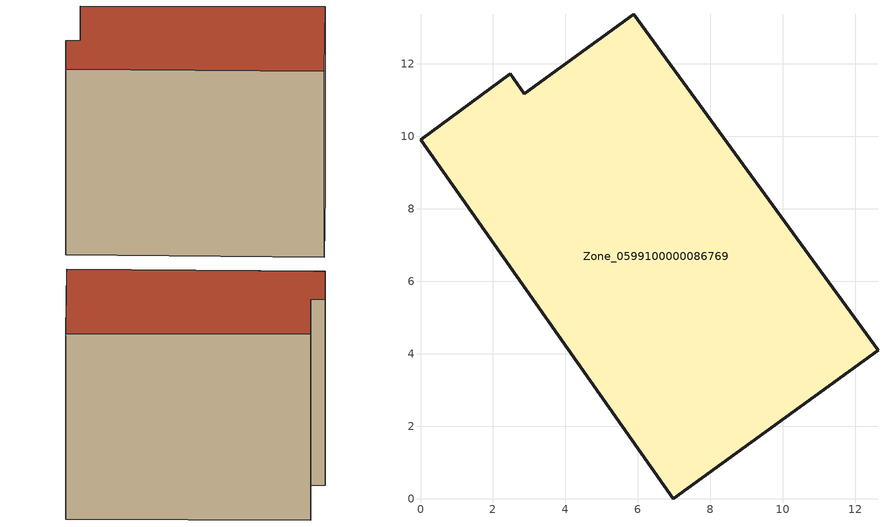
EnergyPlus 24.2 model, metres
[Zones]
Zone_0599100000086769
 floor ground (C_G): 6.97,0 0,9.91 2.47,11.72 2.87,11.17 5.88,13.37 12.62,4.1 z0
 wall outside (C_F): 2.87,11.17 2.47,11.72 0,9.91 6.97,0 12.62,4.1 5.88,13.37 2.87,11.17 z0:9.64
 roof outside (C_R): 12.62,4.1 5.88,13.37 2.87,11.17 2.47,11.72 0,9.91 6.97,0 z9.64
[BUILDING]
Pand.0599100000086769: North Axis=0; Terrain=City; Loads Convergence Tolerance Value=0.04; Temperature Convergence Tolerance Value=0.4; Solar Distribution=FullExterior; Maximum Number of Warmup Days=25; Minimum Number of Warmup Days=1
[Site:Location]
Rotterdam.The.Hague.AP_ZH_NLD Design_Conditions: Latitude=51.96; Longitude=4.45; Time Zone=1; Elevation=-4.5
[SITE:GROUNDTEMPERATURE:BUILDINGSURFACE]
18, 18, 18, 18, 18, 18, 18, 18, 18, 18, 18, 18
[MATERIAL] Thermal Absorptance=0.9; Solar Absorptance=0.7; Visible Absorptance=0.7
Name | Roughness | Thickness | Conductivity | Density | Specific Heat
G.TC.1946 | MediumSmooth | 0.15 | 1 | 540 | 1210
F.TC.1946 | Rough | 0.3 | 0.857143 | 1920 | 840
R.TC.1946 | MediumRough | 0.2 | 0.909091 | 1500 | 1000
[CONSTRUCTION]
C_G: G.TC.1946
C_F: F.TC.1946
C_R: R.TC.1946
[ZONE]
Zone_0599100000086769: Type=1; Multiplier=1; Ceiling Height=Autocalculate; Volume=Autocalculate; Floor Area=autocalculate; Part of Total Floor Area=Yes
[ZONEINFILTRATION:DESIGNFLOWRATE]
Infil_Zone_0599100000086769: Zone or ZoneList or Space or SpaceList=Zone_0599100000086769; Schedule=AlwaysOn; Design Flow Rate Calculation Method=Flow/Area; Flow Rate per Floor Area=0.003; Constant Term Coefficient=1; Temperature Term Coefficient=0; Velocity Term Coefficient=0; Velocity Squared Term Coefficient=0
[HVACTEMPLATE:ZONE:IDEALLOADSAIRSYSTEM]
Zone_0599100000086769: Maximum Heating Supply Air Temperature=50; Minimum Cooling Supply Air Temperature=13; Maximum Heating Supply Air Humidity Ratio=0.0156; Minimum Cooling Supply Air Humidity Ratio=0.0077; Heating Limit=NoLimit; Cooling Limit=NoLimit; Dehumidification Control Type=ConstantSensibleHeatRatio; Cooling Sensible Heat Ratio=0.7; Dehumidification Setpoint=60; Humidification Control Type=None; Humidification Setpoint=30; Outdoor Air Method=None; Outdoor Air Flow Rate per Person=0.00944; Outdoor Air Flow Rate per Zone Floor Area=0; Outdoor Air Flow Rate per Zone=0; Demand Controlled Ventilation Type=None; Outdoor Air Economizer Type=NoEconomizer; Heat Recovery Type=None; Sensible Heat Recovery Effectiveness=0.7; Latent Heat Recovery Effectiveness=0.65
[ZONECONTROL:THERMOSTAT]
ThermostatControl_Zone_0599100000086769: Zone or ZoneList=Zone_0599100000086769; Control Type Schedule=DualSetpointControlType; Control 1=Thermostat_Zone_0599100000086769; Temperature Difference Between Cutout And Setpoint=0
[THERMOSTATSETPOINT:DUALSETPOINT]
Thermostat_Zone_0599100000086769: Heating Setpoint Temperature Schedule=HeatingSetpoint_Zone_0599100000086769; Cooling Setpoint Temperature Schedule=CoolingSetpoint_Zone_0599100000086769
[SCHEDULE:COMPACT]
HeatingSetpoint_Zone_0599100000086769: Through: 12/31, For: AllDays, Until: 24:00, 21
CoolingSetpoint_Zone_0599100000086769: Through: 12/31, For: AllDays, Until: 24:00, 24
DualSetpointControlType: Through: 12/31, For: AllDays, Until: 24:00, 4
AlwaysOn: Through: 12/31, For: AllDays, Until: 24:00, 1
